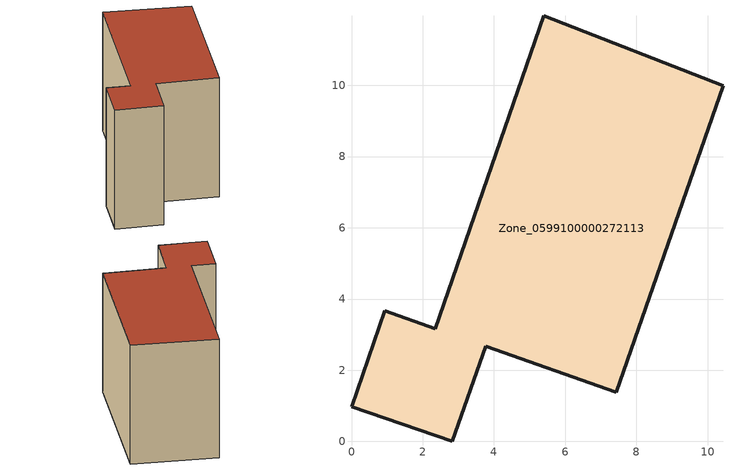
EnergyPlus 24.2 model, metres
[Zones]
Zone_0599100000272113
 floor ground (C_G): 3.77,2.68 2.83,0 0,0.98 0.94,3.67 2.35,3.17 5.4,11.96 10.43,9.99 7.44,1.39 z0
 wall outside (C_F): 0.94,3.67 0,0.98 2.83,0 3.77,2.68 7.44,1.39 10.43,9.99 5.4,11.96 2.35,3.17 0.94,3.67 z0:8.14
 roof outside (C_R): 10.43,9.99 5.4,11.96 2.35,3.17 0.94,3.67 0,0.98 2.83,0 3.77,2.68 7.44,1.39 z8.14
[BUILDING]
Pand.0599100000272113: North Axis=0; Terrain=City; Loads Convergence Tolerance Value=0.04; Temperature Convergence Tolerance Value=0.4; Solar Distribution=FullExterior; Maximum Number of Warmup Days=25; Minimum Number of Warmup Days=1
[Site:Location]
Rotterdam.The.Hague.AP_ZH_NLD Design_Conditions: Latitude=51.96; Longitude=4.45; Time Zone=1; Elevation=-4.5
[SITE:GROUNDTEMPERATURE:BUILDINGSURFACE]
18, 18, 18, 18, 18, 18, 18, 18, 18, 18, 18, 18
[MATERIAL] Thermal Absorptance=0.9; Solar Absorptance=0.7; Visible Absorptance=0.7
Name | Roughness | Thickness | Conductivity | Density | Specific Heat
G.TI.1992-2005 | MediumSmooth | 0.15 | 0.06 | 540 | 1210
F.TI.1992-2005 | Rough | 0.3 | 0.12 | 1920 | 840
R.TI.1992-2005 | MediumRough | 0.2 | 0.08 | 1500 | 1000
[CONSTRUCTION]
C_G: G.TI.1992-2005
C_F: F.TI.1992-2005
C_R: R.TI.1992-2005
[ZONE]
Zone_0599100000272113: Type=1; Multiplier=1; Ceiling Height=Autocalculate; Volume=Autocalculate; Floor Area=autocalculate; Part of Total Floor Area=Yes
[ZONEINFILTRATION:DESIGNFLOWRATE]
Infil_Zone_0599100000272113: Zone or ZoneList or Space or SpaceList=Zone_0599100000272113; Schedule=AlwaysOn; Design Flow Rate Calculation Method=Flow/Area; Flow Rate per Floor Area=0.0015; Constant Term Coefficient=1; Temperature Term Coefficient=0; Velocity Term Coefficient=0; Velocity Squared Term Coefficient=0
[HVACTEMPLATE:ZONE:IDEALLOADSAIRSYSTEM]
Zone_0599100000272113: Maximum Heating Supply Air Temperature=50; Minimum Cooling Supply Air Temperature=13; Maximum Heating Supply Air Humidity Ratio=0.0156; Minimum Cooling Supply Air Humidity Ratio=0.0077; Heating Limit=NoLimit; Cooling Limit=NoLimit; Dehumidification Control Type=ConstantSensibleHeatRatio; Cooling Sensible Heat Ratio=0.7; Dehumidification Setpoint=60; Humidification Control Type=None; Humidification Setpoint=30; Outdoor Air Method=None; Outdoor Air Flow Rate per Person=0.00944; Outdoor Air Flow Rate per Zone Floor Area=0; Outdoor Air Flow Rate per Zone=0; Demand Controlled Ventilation Type=None; Outdoor Air Economizer Type=NoEconomizer; Heat Recovery Type=None; Sensible Heat Recovery Effectiveness=0.7; Latent Heat Recovery Effectiveness=0.65
[ZONECONTROL:THERMOSTAT]
ThermostatControl_Zone_0599100000272113: Zone or ZoneList=Zone_0599100000272113; Control Type Schedule=DualSetpointControlType; Control 1=Thermostat_Zone_0599100000272113; Temperature Difference Between Cutout And Setpoint=0
[THERMOSTATSETPOINT:DUALSETPOINT]
Thermostat_Zone_0599100000272113: Heating Setpoint Temperature Schedule=HeatingSetpoint_Zone_0599100000272113; Cooling Setpoint Temperature Schedule=CoolingSetpoint_Zone_0599100000272113
[SCHEDULE:COMPACT]
HeatingSetpoint_Zone_0599100000272113: Through: 12/31, For: AllDays, Until: 24:00, 21
CoolingSetpoint_Zone_0599100000272113: Through: 12/31, For: AllDays, Until: 24:00, 24
DualSetpointControlType: Through: 12/31, For: AllDays, Until: 24:00, 4
AlwaysOn: Through: 12/31, For: AllDays, Until: 24:00, 1
